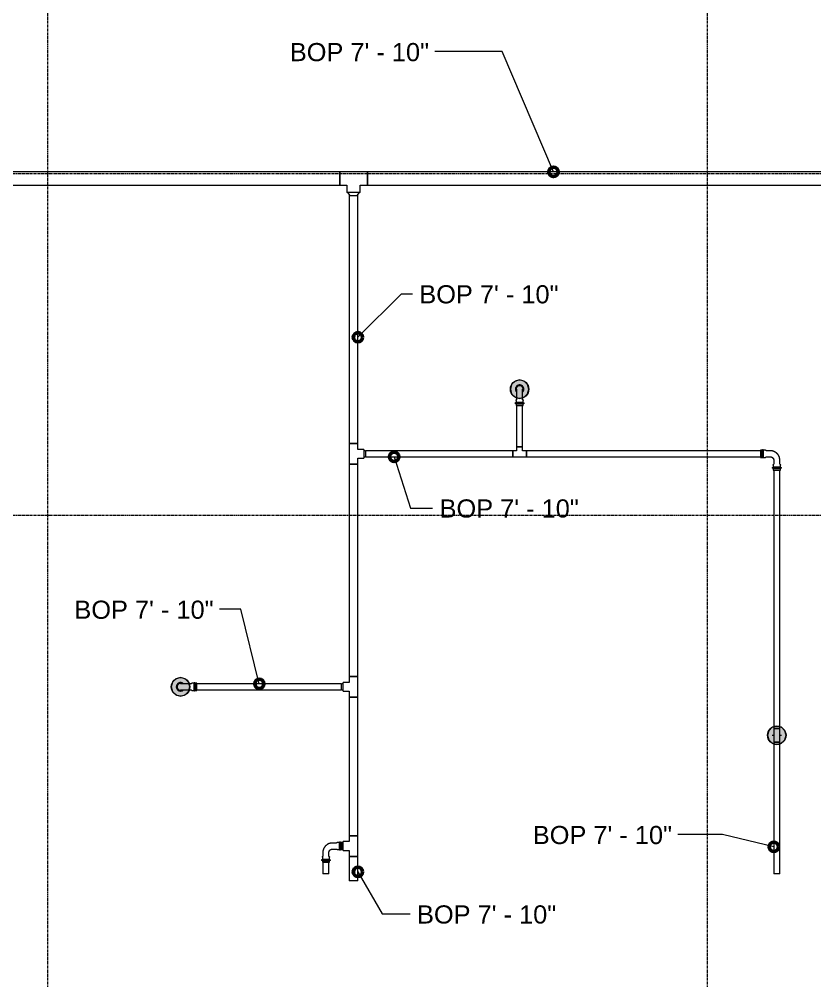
# Model space of a CAD drawing. Header units: inches. Extents: x -3679 to 241, y -496 to 1784.
# Drawn here: x -2362.1 to -2189.6, y 98.2 to 306.5 of the extents above; entities that cross this region are included whole.
import ezdxf

# ---------------------------------------------------------------- set-up
doc = ezdxf.new("R2010")
doc.units = ezdxf.units.IN
doc.header["$MEASUREMENT"] = 0
doc.linetypes.add('Grid Line', pattern=[0.875, 0.5, -0.125, 0.125, -0.125])
for name, color, linetype, lineweight in [('A-ANNO-NOTE', 250, 'Continuous', 9), ('G-ANNO-DIMS', 251, 'Continuous', 9), ('P-PIPE', 1, 'Continuous', 9), ('P-PIPE-CNTR', 1, 'Continuous', 9), ('S-GRID', 8, 'Continuous', 9)]:
    doc.layers.add(name, color=color, linetype=linetype, lineweight=lineweight)
doc.styles.add('Arial', font='arial.ttf', dxfattribs={"height": 3.934132})

# ---------------------------------------------------------------- blocks, each defined once
blk = doc.blocks.new('Victaulic-VicPress316-Elbow 90-45deg Style P568_P571 - Standard-V1-SECOND LEVEL')
at = {"layer": 'P-PIPE'}
for p, q in [((-0.77, 3.52), (-0.77, 3.18)), ((0.77, 3.52), (-0.77, 3.52)), ((-0.77, 3.18), (0.77, 3.18)), ((-0.77, 2.89), (-0.77, 2.44)), ((-0.77, 2.89), (0.77, 2.89)), ((-0.66, 2.28), (-0.66, 1.39)), ((0.66, 1.39), (0.66, 2.28)), ((0.77, 3.18), (0.77, 3.52)), ((0.77, 2.44), (0.77, 2.89)), ((-3.18, 0.77), (-3.52, 0.77)), ((-3.52, 0.77), (-3.52, -0.77)), ((-3.18, -0.77), (-3.18, 0.77)), ((-2.44, 0.77), (-2.89, 0.77)), ((-2.89, -0.77), (-2.89, 0.77)), ((-1.39, 0.66), (-2.28, 0.66)), ((-3.52, -0.77), (-3.18, -0.77)), ((-2.89, -0.77), (-2.44, -0.77)), ((-2.28, -0.66), (-1.39, -0.66))]:
    blk.add_line(p, q, dxfattribs=at)
at = {"layer": 'P-PIPE', "flags": 128}
for points in [[(-0.77, 2.89), (-0.77, 2.89), (-0.78, 2.89), (-0.78, 2.89), (-0.79, 2.89), (-0.8, 2.89), (-0.8, 2.89), (-0.81, 2.9), (-0.81, 2.9), (-0.82, 2.9), (-0.82, 2.9), (-0.83, 2.9), (-0.83, 2.91), (-0.84, 2.91), (-0.84, 2.91), (-0.85, 2.92), (-0.85, 2.92), (-0.86, 2.92), (-0.86, 2.93), (-0.87, 2.93), (-0.87, 2.93), (-0.87, 2.94), (-0.88, 2.94), (-0.88, 2.95), (-0.89, 2.95), (-0.89, 2.96), (-0.89, 2.96), (-0.89, 2.97), (-0.9, 2.97), (-0.9, 2.98), (-0.9, 2.98), (-0.9, 2.99), (-0.91, 2.99), (-0.91, 3), (-0.91, 3.01), (-0.91, 3.01), (-0.91, 3.02), (-0.91, 3.02), (-0.91, 3.03), (-0.91, 3.03), (-0.91, 3.04), (-0.91, 3.05), (-0.91, 3.05), (-0.91, 3.06), (-0.91, 3.06), (-0.91, 3.07), (-0.91, 3.07), (-0.91, 3.08), (-0.9, 3.09), (-0.9, 3.09), (-0.9, 3.1), (-0.9, 3.1), (-0.89, 3.11), (-0.89, 3.11), (-0.89, 3.12), (-0.88, 3.12), (-0.88, 3.13), (-0.88, 3.13), (-0.87, 3.14), (-0.87, 3.14), (-0.86, 3.14), (-0.86, 3.15), (-0.86, 3.15), (-0.85, 3.15), (-0.85, 3.16), (-0.84, 3.16), (-0.84, 3.16), (-0.83, 3.17), (-0.83, 3.17), (-0.82, 3.17), (-0.82, 3.17), (-0.81, 3.17), (-0.8, 3.18), (-0.8, 3.18), (-0.79, 3.18), (-0.79, 3.18), (-0.78, 3.18), (-0.78, 3.18), (-0.77, 3.18), (-0.77, 3.18)], [(0.77, 3.18), (0.77, 3.18), (0.76, 3.18), (0.76, 3.18), (0.76, 3.18), (0.75, 3.18), (0.74, 3.18), (0.74, 3.18), (0.73, 3.18), (0.72, 3.18), (0.71, 3.18), (0.69, 3.18), (0.68, 3.18), (0.67, 3.18), (0.65, 3.18), (0.63, 3.18), (0.61, 3.18), (0.6, 3.18), (0.58, 3.18), (0.56, 3.18), (0.53, 3.18), (0.51, 3.18), (0.49, 3.18), (0.46, 3.18), (0.44, 3.18), (0.41, 3.18), (0.39, 3.18), (0.36, 3.18), (0.33, 3.18), (0.31, 3.18), (0.28, 3.18), (0.25, 3.18), (0.22, 3.18), (0.19, 3.18), (0.16, 3.18), (0.13, 3.18), (0.1, 3.18), (0.07, 3.18), (0.04, 3.18), (0.01, 3.18), (-0.02, 3.18), (-0.05, 3.18), (-0.08, 3.18), (-0.11, 3.18), (-0.14, 3.18), (-0.17, 3.18), (-0.2, 3.18), (-0.23, 3.18), (-0.26, 3.18), (-0.29, 3.18), (-0.32, 3.18), (-0.35, 3.18), (-0.37, 3.18), (-0.4, 3.18), (-0.43, 3.18), (-0.45, 3.18), (-0.48, 3.18), (-0.5, 3.18), (-0.52, 3.18), (-0.54, 3.18), (-0.57, 3.18), (-0.59, 3.18), (-0.6, 3.18), (-0.62, 3.18), (-0.64, 3.18), (-0.66, 3.18), (-0.67, 3.18), (-0.69, 3.18), (-0.7, 3.18), (-0.71, 3.18), (-0.72, 3.18), (-0.73, 3.18), (-0.74, 3.18), (-0.75, 3.18), (-0.75, 3.18), (-0.76, 3.18), (-0.76, 3.18), (-0.77, 3.18), (-0.77, 3.18), (-0.77, 3.18)], [(-0.77, 3.18), (-0.77, 3.18), (-0.76, 3.18), (-0.76, 3.18), (-0.76, 3.18), (-0.75, 3.18), (-0.74, 3.18), (-0.74, 3.18), (-0.73, 3.18)], [(-0.77, 2.89), (-0.77, 2.89), (-0.76, 2.89), (-0.76, 2.89), (-0.76, 2.89), (-0.75, 2.89), (-0.74, 2.89), (-0.74, 2.89), (-0.73, 2.89), (-0.72, 2.89), (-0.71, 2.89), (-0.69, 2.89), (-0.68, 2.89), (-0.67, 2.89), (-0.65, 2.89), (-0.63, 2.89), (-0.61, 2.89), (-0.6, 2.89), (-0.58, 2.89), (-0.56, 2.89), (-0.53, 2.89), (-0.51, 2.89), (-0.49, 2.89), (-0.46, 2.89), (-0.44, 2.89), (-0.41, 2.89), (-0.39, 2.89), (-0.36, 2.89), (-0.33, 2.89), (-0.31, 2.89), (-0.28, 2.89), (-0.25, 2.89), (-0.22, 2.89), (-0.19, 2.89), (-0.16, 2.89), (-0.13, 2.89), (-0.1, 2.89), (-0.07, 2.89), (-0.04, 2.89), (-0.01, 2.89), (0.02, 2.89), (0.05, 2.89), (0.08, 2.89), (0.11, 2.89), (0.14, 2.89), (0.17, 2.89), (0.2, 2.89), (0.23, 2.89), (0.26, 2.89), (0.29, 2.89), (0.32, 2.89), (0.35, 2.89), (0.37, 2.89), (0.4, 2.89), (0.43, 2.89), (0.45, 2.89), (0.48, 2.89), (0.5, 2.89), (0.52, 2.89), (0.54, 2.89), (0.57, 2.89), (0.59, 2.89), (0.6, 2.89), (0.62, 2.89), (0.64, 2.89), (0.66, 2.89), (0.67, 2.89), (0.69, 2.89), (0.7, 2.89), (0.71, 2.89), (0.72, 2.89), (0.73, 2.89), (0.74, 2.89), (0.75, 2.89), (0.75, 2.89), (0.76, 2.89), (0.76, 2.89), (0.77, 2.89), (0.77, 2.89), (0.77, 2.89)], [(-0.72, 2.89), (-0.73, 2.89), (-0.74, 2.89), (-0.75, 2.89), (-0.75, 2.89), (-0.76, 2.89), (-0.76, 2.89), (-0.77, 2.89), (-0.77, 2.89), (-0.77, 2.89)], [(-0.66, 2.22), (-0.67, 2.23), (-0.67, 2.23), (-0.68, 2.24), (-0.69, 2.25), (-0.7, 2.26), (-0.7, 2.27), (-0.71, 2.27), (-0.72, 2.28), (-0.72, 2.29), (-0.73, 2.3), (-0.73, 2.31), (-0.74, 2.32), (-0.74, 2.33), (-0.75, 2.34), (-0.75, 2.35), (-0.76, 2.36), (-0.76, 2.37), (-0.76, 2.38), (-0.76, 2.39), (-0.76, 2.4), (-0.77, 2.42), (-0.77, 2.43), (-0.77, 2.44), (-0.77, 2.44)], [(0.77, 2.44), (0.77, 2.43), (0.77, 2.42), (0.76, 2.41), (0.76, 2.4), (0.76, 2.38), (0.76, 2.37), (0.76, 2.36), (0.75, 2.35), (0.75, 2.34), (0.74, 2.33), (0.74, 2.32), (0.74, 2.31), (0.73, 2.3), (0.72, 2.29), (0.72, 2.29), (0.71, 2.28), (0.71, 2.27), (0.7, 2.26), (0.69, 2.25), (0.68, 2.24), (0.68, 2.24), (0.67, 2.23), (0.66, 2.22), (0.66, 2.22)], [(0.72, 3.18), (0.73, 3.18), (0.74, 3.18), (0.75, 3.18), (0.75, 3.18), (0.76, 3.18), (0.76, 3.18), (0.77, 3.18), (0.77, 3.18), (0.77, 3.18)], [(0.77, 2.89), (0.77, 2.89), (0.76, 2.89), (0.76, 2.89), (0.76, 2.89), (0.75, 2.89), (0.74, 2.89), (0.74, 2.89), (0.73, 2.89)], [(0.77, 3.18), (0.77, 3.18), (0.78, 3.18), (0.78, 3.18), (0.79, 3.18), (0.8, 3.18), (0.8, 3.18), (0.81, 3.18), (0.81, 3.17), (0.82, 3.17), (0.82, 3.17), (0.83, 3.17), (0.83, 3.17), (0.84, 3.16), (0.84, 3.16), (0.85, 3.16), (0.85, 3.15), (0.86, 3.15), (0.86, 3.15), (0.87, 3.14), (0.87, 3.14), (0.87, 3.13), (0.88, 3.13), (0.88, 3.12), (0.89, 3.12), (0.89, 3.11), (0.89, 3.11), (0.89, 3.1), (0.9, 3.1), (0.9, 3.09), (0.9, 3.09), (0.9, 3.08), (0.91, 3.08), (0.91, 3.07), (0.91, 3.07), (0.91, 3.06), (0.91, 3.05), (0.91, 3.05), (0.91, 3.04), (0.91, 3.04), (0.91, 3.03), (0.91, 3.03), (0.91, 3.02), (0.91, 3.01), (0.91, 3.01), (0.91, 3), (0.91, 3), (0.91, 2.99), (0.9, 2.99), (0.9, 2.98), (0.9, 2.98), (0.9, 2.97), (0.89, 2.97), (0.89, 2.96), (0.89, 2.96), (0.88, 2.95), (0.88, 2.95), (0.88, 2.94), (0.87, 2.94), (0.87, 2.93), (0.86, 2.93), (0.86, 2.92), (0.86, 2.92), (0.85, 2.92), (0.85, 2.91), (0.84, 2.91), (0.84, 2.91), (0.83, 2.91), (0.83, 2.9), (0.82, 2.9), (0.82, 2.9), (0.81, 2.9), (0.8, 2.9), (0.8, 2.89), (0.79, 2.89), (0.79, 2.89), (0.78, 2.89), (0.78, 2.89), (0.77, 2.89), (0.77, 2.89)], [(-3.18, 0.77), (-3.18, 0.77), (-3.18, 0.78), (-3.18, 0.78), (-3.18, 0.79), (-3.18, 0.8), (-3.18, 0.8), (-3.18, 0.81), (-3.17, 0.81), (-3.17, 0.82), (-3.17, 0.82), (-3.17, 0.83), (-3.17, 0.83), (-3.16, 0.84), (-3.16, 0.84), (-3.16, 0.85), (-3.15, 0.85), (-3.15, 0.86), (-3.15, 0.86), (-3.14, 0.87), (-3.14, 0.87), (-3.13, 0.87), (-3.13, 0.88), (-3.12, 0.88), (-3.12, 0.89), (-3.11, 0.89), (-3.11, 0.89), (-3.1, 0.89), (-3.1, 0.9), (-3.09, 0.9), (-3.09, 0.9), (-3.08, 0.9), (-3.08, 0.91), (-3.07, 0.91), (-3.07, 0.91), (-3.06, 0.91), (-3.05, 0.91), (-3.05, 0.91), (-3.04, 0.91), (-3.04, 0.91), (-3.03, 0.91), (-3.03, 0.91), (-3.02, 0.91), (-3.01, 0.91), (-3.01, 0.91), (-3, 0.91), (-3, 0.91), (-2.99, 0.91), (-2.99, 0.9), (-2.98, 0.9), (-2.98, 0.9), (-2.97, 0.9), (-2.97, 0.89), (-2.96, 0.89), (-2.96, 0.89), (-2.95, 0.88), (-2.95, 0.88), (-2.94, 0.88), (-2.94, 0.87), (-2.93, 0.87), (-2.93, 0.86), (-2.92, 0.86), (-2.92, 0.86), (-2.92, 0.85), (-2.91, 0.85), (-2.91, 0.84), (-2.91, 0.84), (-2.91, 0.83), (-2.9, 0.83), (-2.9, 0.82), (-2.9, 0.82), (-2.9, 0.81), (-2.9, 0.8), (-2.89, 0.8), (-2.89, 0.79), (-2.89, 0.79), (-2.89, 0.78), (-2.89, 0.78), (-2.89, 0.77), (-2.89, 0.77)], [(-3.18, 0.77), (-3.18, 0.77), (-3.18, 0.76), (-3.18, 0.76), (-3.18, 0.76), (-3.18, 0.75), (-3.18, 0.74), (-3.18, 0.74), (-3.18, 0.73), (-3.18, 0.72), (-3.18, 0.71), (-3.18, 0.69), (-3.18, 0.68), (-3.18, 0.67), (-3.18, 0.65), (-3.18, 0.63), (-3.18, 0.61), (-3.18, 0.6), (-3.18, 0.58), (-3.18, 0.56), (-3.18, 0.53), (-3.18, 0.51), (-3.18, 0.49), (-3.18, 0.46), (-3.18, 0.44), (-3.18, 0.41), (-3.18, 0.39), (-3.18, 0.36), (-3.18, 0.33), (-3.18, 0.31), (-3.18, 0.28), (-3.18, 0.25), (-3.18, 0.22), (-3.18, 0.19), (-3.18, 0.16), (-3.18, 0.13), (-3.18, 0.1), (-3.18, 0.07), (-3.18, 0.04), (-3.18, 0.01), (-3.18, -0.02), (-3.18, -0.05), (-3.18, -0.08), (-3.18, -0.11), (-3.18, -0.14), (-3.18, -0.17), (-3.18, -0.2), (-3.18, -0.23), (-3.18, -0.26), (-3.18, -0.29), (-3.18, -0.32), (-3.18, -0.35), (-3.18, -0.37), (-3.18, -0.4), (-3.18, -0.43), (-3.18, -0.45), (-3.18, -0.48), (-3.18, -0.5), (-3.18, -0.52), (-3.18, -0.54), (-3.18, -0.57), (-3.18, -0.59), (-3.18, -0.6), (-3.18, -0.62), (-3.18, -0.64), (-3.18, -0.66), (-3.18, -0.67), (-3.18, -0.69), (-3.18, -0.7), (-3.18, -0.71), (-3.18, -0.72), (-3.18, -0.73), (-3.18, -0.74), (-3.18, -0.75), (-3.18, -0.75), (-3.18, -0.76), (-3.18, -0.76), (-3.18, -0.77), (-3.18, -0.77), (-3.18, -0.77)], [(-3.18, 0.72), (-3.18, 0.73), (-3.18, 0.74), (-3.18, 0.75), (-3.18, 0.75), (-3.18, 0.76), (-3.18, 0.76), (-3.18, 0.77), (-3.18, 0.77), (-3.18, 0.77)], [(-2.89, -0.77), (-2.89, -0.77), (-2.89, -0.76), (-2.89, -0.76), (-2.89, -0.76), (-2.89, -0.75), (-2.89, -0.74), (-2.89, -0.74), (-2.89, -0.73), (-2.89, -0.72), (-2.89, -0.71), (-2.89, -0.69), (-2.89, -0.68), (-2.89, -0.67), (-2.89, -0.65), (-2.89, -0.63), (-2.89, -0.61), (-2.89, -0.6), (-2.89, -0.58), (-2.89, -0.56), (-2.89, -0.53), (-2.89, -0.51), (-2.89, -0.49), (-2.89, -0.46), (-2.89, -0.44), (-2.89, -0.41), (-2.89, -0.39), (-2.89, -0.36), (-2.89, -0.33), (-2.89, -0.31), (-2.89, -0.28), (-2.89, -0.25), (-2.89, -0.22), (-2.89, -0.19), (-2.89, -0.16), (-2.89, -0.13), (-2.89, -0.1), (-2.89, -0.07), (-2.89, -0.04), (-2.89, -0.01), (-2.89, 0.02), (-2.89, 0.05), (-2.89, 0.08), (-2.89, 0.11), (-2.89, 0.14), (-2.89, 0.17), (-2.89, 0.2), (-2.89, 0.23), (-2.89, 0.26), (-2.89, 0.29), (-2.89, 0.32), (-2.89, 0.35), (-2.89, 0.37), (-2.89, 0.4), (-2.89, 0.43), (-2.89, 0.45), (-2.89, 0.48), (-2.89, 0.5), (-2.89, 0.52), (-2.89, 0.54), (-2.89, 0.57), (-2.89, 0.59), (-2.89, 0.6), (-2.89, 0.62), (-2.89, 0.64), (-2.89, 0.66), (-2.89, 0.67), (-2.89, 0.69), (-2.89, 0.7), (-2.89, 0.71), (-2.89, 0.72), (-2.89, 0.73), (-2.89, 0.74), (-2.89, 0.75), (-2.89, 0.75), (-2.89, 0.76), (-2.89, 0.76), (-2.89, 0.77), (-2.89, 0.77), (-2.89, 0.77)], [(-2.89, 0.77), (-2.89, 0.77), (-2.89, 0.76), (-2.89, 0.76), (-2.89, 0.76), (-2.89, 0.75), (-2.89, 0.74), (-2.89, 0.74), (-2.89, 0.73)], [(-2.44, 0.77), (-2.43, 0.77), (-2.42, 0.77), (-2.41, 0.76), (-2.4, 0.76), (-2.38, 0.76), (-2.37, 0.76), (-2.36, 0.76), (-2.35, 0.75), (-2.34, 0.75), (-2.33, 0.74), (-2.32, 0.74), (-2.31, 0.74), (-2.3, 0.73), (-2.29, 0.72), (-2.29, 0.72), (-2.28, 0.71), (-2.27, 0.71), (-2.26, 0.7), (-2.25, 0.69), (-2.24, 0.68), (-2.24, 0.68), (-2.23, 0.67), (-2.22, 0.66), (-2.22, 0.66)], [(-0.66, 1.39), (-0.66, 1.36), (-0.66, 1.33), (-0.66, 1.3), (-0.67, 1.28), (-0.67, 1.25), (-0.68, 1.22), (-0.69, 1.19), (-0.69, 1.16), (-0.7, 1.13), (-0.72, 1.11), (-0.73, 1.08), (-0.74, 1.05), (-0.75, 1.03), (-0.77, 1), (-0.79, 0.98), (-0.8, 0.95), (-0.82, 0.93), (-0.84, 0.91), (-0.86, 0.89), (-0.88, 0.87), (-0.9, 0.85), (-0.92, 0.83), (-0.95, 0.81), (-0.97, 0.79), (-1, 0.77), (-1.02, 0.76), (-1.05, 0.74), (-1.07, 0.73), (-1.1, 0.72), (-1.13, 0.71), (-1.15, 0.7), (-1.18, 0.69), (-1.21, 0.68), (-1.24, 0.67), (-1.27, 0.67), (-1.3, 0.66), (-1.33, 0.66), (-1.36, 0.66), (-1.39, 0.66), (-1.39, 0.66)], [(-1.39, -0.66), (-1.31, -0.66), (-1.23, -0.65), (-1.15, -0.64), (-1.07, -0.63), (-0.99, -0.62), (-0.91, -0.6), (-0.83, -0.58), (-0.75, -0.55), (-0.67, -0.53), (-0.59, -0.5), (-0.52, -0.46), (-0.45, -0.43), (-0.37, -0.39), (-0.3, -0.34), (-0.24, -0.3), (-0.17, -0.25), (-0.1, -0.2), (-0.04, -0.15), (0.02, -0.09), (0.08, -0.04), (0.13, 0.02), (0.19, 0.09), (0.24, 0.15), (0.29, 0.22), (0.33, 0.29), (0.38, 0.35), (0.42, 0.43), (0.45, 0.5), (0.49, 0.57), (0.52, 0.65), (0.55, 0.73), (0.57, 0.81), (0.59, 0.88), (0.61, 0.96), (0.63, 1.04), (0.64, 1.13), (0.65, 1.21), (0.65, 1.29), (0.66, 1.37), (0.66, 1.39)], [(-3.18, -0.77), (-3.18, -0.77), (-3.18, -0.76), (-3.18, -0.76), (-3.18, -0.76), (-3.18, -0.75), (-3.18, -0.74), (-3.18, -0.74), (-3.18, -0.73)], [(-2.89, -0.77), (-2.89, -0.77), (-2.89, -0.78), (-2.89, -0.78), (-2.89, -0.79), (-2.89, -0.8), (-2.89, -0.8), (-2.9, -0.81), (-2.9, -0.81), (-2.9, -0.82), (-2.9, -0.82), (-2.9, -0.83), (-2.91, -0.83), (-2.91, -0.84), (-2.91, -0.84), (-2.92, -0.85), (-2.92, -0.85), (-2.92, -0.86), (-2.93, -0.86), (-2.93, -0.87), (-2.93, -0.87), (-2.94, -0.87), (-2.94, -0.88), (-2.95, -0.88), (-2.95, -0.89), (-2.96, -0.89), (-2.96, -0.89), (-2.97, -0.89), (-2.97, -0.9), (-2.98, -0.9), (-2.98, -0.9), (-2.99, -0.9), (-2.99, -0.91), (-3, -0.91), (-3.01, -0.91), (-3.01, -0.91), (-3.02, -0.91), (-3.02, -0.91), (-3.03, -0.91), (-3.03, -0.91), (-3.04, -0.91), (-3.05, -0.91), (-3.05, -0.91), (-3.06, -0.91), (-3.06, -0.91), (-3.07, -0.91), (-3.07, -0.91), (-3.08, -0.91), (-3.09, -0.9), (-3.09, -0.9), (-3.1, -0.9), (-3.1, -0.9), (-3.11, -0.89), (-3.11, -0.89), (-3.12, -0.89), (-3.12, -0.88), (-3.13, -0.88), (-3.13, -0.88), (-3.14, -0.87), (-3.14, -0.87), (-3.14, -0.86), (-3.15, -0.86), (-3.15, -0.86), (-3.15, -0.85), (-3.16, -0.85), (-3.16, -0.84), (-3.16, -0.84), (-3.17, -0.83), (-3.17, -0.83), (-3.17, -0.82), (-3.17, -0.82), (-3.17, -0.81), (-3.18, -0.8), (-3.18, -0.8), (-3.18, -0.79), (-3.18, -0.79), (-3.18, -0.78), (-3.18, -0.78), (-3.18, -0.77), (-3.18, -0.77)], [(-2.89, -0.72), (-2.89, -0.73), (-2.89, -0.74), (-2.89, -0.75), (-2.89, -0.75), (-2.89, -0.76), (-2.89, -0.76), (-2.89, -0.77), (-2.89, -0.77), (-2.89, -0.77)], [(-2.22, -0.66), (-2.23, -0.67), (-2.23, -0.67), (-2.24, -0.68), (-2.25, -0.69), (-2.26, -0.7), (-2.27, -0.7), (-2.27, -0.71), (-2.28, -0.72), (-2.29, -0.72), (-2.3, -0.73), (-2.31, -0.73), (-2.32, -0.74), (-2.33, -0.74), (-2.34, -0.75), (-2.35, -0.75), (-2.36, -0.76), (-2.37, -0.76), (-2.38, -0.76), (-2.39, -0.76), (-2.4, -0.76), (-2.42, -0.77), (-2.43, -0.77), (-2.44, -0.77), (-2.44, -0.77)]]:
    blk.add_lwpolyline(points, dxfattribs=at)
blk = doc.blocks.new('Victaulic-VicPress316-Elbow 90-45deg Style P568_P571 - Standard-V2-SECOND LEVEL')
at = {"layer": 'P-PIPE'}
for p, q in [((-3203.81, 730.05), (-3203.81, 729.6)), ((-3203.05, 729.6), (-3203.81, 729.6)), ((-3203.81, 729.31), (-3203.81, 728.97)), ((-3203.05, 729.31), (-3203.81, 729.31)), ((-3203.7, 731.1), (-3203.7, 730.2)), ((-3202.28, 729.6), (-3203.05, 729.6)), ((-3202.28, 729.31), (-3203.05, 729.31)), ((-3202.39, 730.21), (-3202.39, 731.1)), ((-3202.28, 729.6), (-3202.28, 730.05)), ((-3202.28, 728.97), (-3202.28, 729.31)), ((-3203.81, 728.97), (-3203.05, 728.97)), ((-3203.05, 728.97), (-3202.28, 728.97))]:
    blk.add_line(p, q, dxfattribs=at)
at = {"layer": 'P-PIPE', "flags": 128}
for points in [[(-3203.05, 733.4), (-3203.08, 733.4), (-3203.12, 733.4), (-3203.16, 733.4), (-3203.19, 733.39), (-3203.23, 733.38), (-3203.26, 733.38), (-3203.3, 733.37), (-3203.33, 733.36), (-3203.37, 733.34), (-3203.4, 733.33), (-3203.43, 733.32), (-3203.47, 733.3), (-3203.5, 733.28), (-3203.53, 733.26), (-3203.56, 733.24), (-3203.59, 733.22), (-3203.62, 733.2), (-3203.65, 733.18), (-3203.67, 733.15), (-3203.7, 733.13), (-3203.73, 733.1), (-3203.75, 733.07), (-3203.77, 733.04), (-3203.79, 733.01), (-3203.81, 732.98), (-3203.83, 732.95), (-3203.85, 732.92), (-3203.87, 732.89), (-3203.88, 732.85), (-3203.9, 732.82), (-3203.91, 732.79), (-3203.92, 732.75), (-3203.93, 732.72), (-3203.94, 732.68), (-3203.94, 732.65), (-3203.95, 732.61), (-3203.95, 732.57), (-3203.96, 732.54), (-3203.96, 732.5), (-3203.96, 732.46), (-3203.96, 732.43), (-3203.95, 732.39), (-3203.95, 732.35), (-3203.94, 732.32), (-3203.93, 732.28), (-3203.93, 732.25), (-3203.91, 732.21), (-3203.9, 732.18), (-3203.89, 732.14), (-3203.88, 732.11), (-3203.86, 732.08), (-3203.84, 732.05), (-3203.82, 732.01), (-3203.8, 731.98), (-3203.78, 731.95), (-3203.76, 731.92), (-3203.74, 731.9), (-3203.71, 731.87)], [(-3203.05, 733.26), (-3203.08, 733.26), (-3203.11, 733.25), (-3203.14, 733.25), (-3203.17, 733.25), (-3203.2, 733.24), (-3203.23, 733.23), (-3203.26, 733.23), (-3203.29, 733.22), (-3203.32, 733.21), (-3203.34, 733.2), (-3203.37, 733.18), (-3203.4, 733.17), (-3203.43, 733.16), (-3203.45, 733.14), (-3203.48, 733.12), (-3203.5, 733.1), (-3203.53, 733.09), (-3203.55, 733.07), (-3203.57, 733.05), (-3203.6, 733.02), (-3203.62, 733), (-3203.64, 732.98), (-3203.66, 732.95), (-3203.67, 732.93), (-3203.69, 732.9), (-3203.71, 732.88), (-3203.72, 732.85), (-3203.74, 732.82), (-3203.75, 732.8), (-3203.76, 732.77), (-3203.77, 732.74), (-3203.78, 732.71), (-3203.79, 732.68), (-3203.8, 732.65), (-3203.8, 732.62), (-3203.81, 732.59), (-3203.81, 732.56), (-3203.81, 732.53), (-3203.81, 732.5), (-3203.81, 732.47), (-3203.81, 732.44), (-3203.81, 732.41), (-3203.8, 732.38), (-3203.8, 732.35), (-3203.79, 732.32), (-3203.78, 732.29), (-3203.78, 732.26), (-3203.77, 732.23), (-3203.76, 732.2), (-3203.74, 732.17), (-3203.73, 732.14), (-3203.72, 732.12), (-3203.7, 732.1)], [(-3203.7, 732.49), (-3203.7, 732.49), (-3203.7, 732.49), (-3203.7, 732.48), (-3203.7, 732.47), (-3203.7, 732.46), (-3203.7, 732.45), (-3203.7, 732.44), (-3203.7, 732.42), (-3203.7, 732.4), (-3203.7, 732.38), (-3203.7, 732.36), (-3203.7, 732.33), (-3203.7, 732.31), (-3203.7, 732.28), (-3203.7, 732.25), (-3203.7, 732.21), (-3203.7, 732.18), (-3203.7, 732.14), (-3203.7, 732.11), (-3203.7, 732.07), (-3203.7, 732.03), (-3203.7, 731.98), (-3203.7, 731.94), (-3203.7, 731.9), (-3203.7, 731.85), (-3203.7, 731.8), (-3203.7, 731.75), (-3203.7, 731.7), (-3203.7, 731.65), (-3203.7, 731.6), (-3203.7, 731.55), (-3203.7, 731.5), (-3203.7, 731.44), (-3203.7, 731.39), (-3203.7, 731.33), (-3203.7, 731.28), (-3203.7, 731.22), (-3203.7, 731.17), (-3203.7, 731.11), (-3203.7, 731.1)], [(-3202.39, 731.86), (-3202.37, 731.88), (-3202.34, 731.91), (-3202.32, 731.94), (-3202.3, 731.97), (-3202.28, 732), (-3202.26, 732.03), (-3202.24, 732.06), (-3202.23, 732.09), (-3202.21, 732.13), (-3202.2, 732.16), (-3202.18, 732.19), (-3202.17, 732.23), (-3202.16, 732.26), (-3202.15, 732.3), (-3202.15, 732.33), (-3202.14, 732.37), (-3202.14, 732.41), (-3202.14, 732.44), (-3202.13, 732.48), (-3202.13, 732.52), (-3202.14, 732.55), (-3202.14, 732.59), (-3202.14, 732.63), (-3202.15, 732.66), (-3202.16, 732.7), (-3202.17, 732.73), (-3202.18, 732.77), (-3202.19, 732.8), (-3202.2, 732.84), (-3202.22, 732.87), (-3202.23, 732.9), (-3202.25, 732.93), (-3202.27, 732.97), (-3202.29, 733), (-3202.31, 733.03), (-3202.33, 733.06), (-3202.35, 733.08), (-3202.38, 733.11), (-3202.4, 733.14), (-3202.43, 733.16), (-3202.46, 733.19), (-3202.49, 733.21), (-3202.51, 733.23), (-3202.55, 733.25), (-3202.58, 733.27), (-3202.61, 733.29), (-3202.64, 733.31), (-3202.67, 733.32), (-3202.71, 733.34), (-3202.74, 733.35), (-3202.78, 733.36), (-3202.81, 733.37), (-3202.85, 733.38), (-3202.88, 733.39), (-3202.92, 733.39), (-3202.95, 733.4), (-3202.99, 733.4), (-3203.03, 733.4), (-3203.05, 733.4)], [(-3202.39, 732.1), (-3202.37, 732.13), (-3202.36, 732.16), (-3202.34, 732.18), (-3202.33, 732.21), (-3202.32, 732.24), (-3202.31, 732.27), (-3202.3, 732.3), (-3202.3, 732.33), (-3202.29, 732.36), (-3202.29, 732.39), (-3202.28, 732.42), (-3202.28, 732.45), (-3202.28, 732.48), (-3202.28, 732.51), (-3202.28, 732.54), (-3202.28, 732.57), (-3202.29, 732.6), (-3202.29, 732.63), (-3202.3, 732.66), (-3202.31, 732.69), (-3202.32, 732.72), (-3202.33, 732.75), (-3202.34, 732.78), (-3202.35, 732.81), (-3202.36, 732.84), (-3202.38, 732.86), (-3202.39, 732.89), (-3202.41, 732.92), (-3202.43, 732.94), (-3202.44, 732.97), (-3202.46, 732.99), (-3202.48, 733.01), (-3202.51, 733.03), (-3202.53, 733.06), (-3202.55, 733.08), (-3202.58, 733.09), (-3202.6, 733.11), (-3202.62, 733.13), (-3202.65, 733.15), (-3202.68, 733.16), (-3202.7, 733.18), (-3202.73, 733.19), (-3202.76, 733.2), (-3202.79, 733.21), (-3202.82, 733.22), (-3202.85, 733.23), (-3202.88, 733.24), (-3202.91, 733.24), (-3202.94, 733.25), (-3202.97, 733.25), (-3203, 733.26), (-3203.03, 733.26), (-3203.05, 733.26)], [(-3202.39, 731.1), (-3202.39, 731.15), (-3202.39, 731.21), (-3202.39, 731.26), (-3202.39, 731.32), (-3202.39, 731.37), (-3202.39, 731.43), (-3202.39, 731.48), (-3202.39, 731.54), (-3202.39, 731.59), (-3202.39, 731.64), (-3202.39, 731.69), (-3202.39, 731.74), (-3202.39, 731.79), (-3202.39, 731.84), (-3202.39, 731.88), (-3202.39, 731.93), (-3202.39, 731.97), (-3202.39, 732.02), (-3202.39, 732.06), (-3202.39, 732.1), (-3202.39, 732.13), (-3202.39, 732.17), (-3202.39, 732.21), (-3202.39, 732.24), (-3202.39, 732.27), (-3202.39, 732.3), (-3202.39, 732.33), (-3202.39, 732.35), (-3202.39, 732.37), (-3202.39, 732.4), (-3202.39, 732.41), (-3202.39, 732.43), (-3202.39, 732.45), (-3202.39, 732.46), (-3202.39, 732.47), (-3202.39, 732.48), (-3202.39, 732.48), (-3202.39, 732.49), (-3202.39, 732.49), (-3202.39, 732.49)], [(-3203.81, 729.31), (-3203.82, 729.31), (-3203.82, 729.31), (-3203.83, 729.31), (-3203.84, 729.31), (-3203.84, 729.31), (-3203.85, 729.31), (-3203.85, 729.31), (-3203.86, 729.32), (-3203.86, 729.32), (-3203.87, 729.32), (-3203.87, 729.32), (-3203.88, 729.32), (-3203.88, 729.33), (-3203.89, 729.33), (-3203.89, 729.33), (-3203.9, 729.34), (-3203.9, 729.34), (-3203.91, 729.34), (-3203.91, 729.35), (-3203.92, 729.35), (-3203.92, 729.36), (-3203.92, 729.36), (-3203.93, 729.37), (-3203.93, 729.37), (-3203.93, 729.38), (-3203.94, 729.38), (-3203.94, 729.39), (-3203.94, 729.39), (-3203.95, 729.4), (-3203.95, 729.4), (-3203.95, 729.41), (-3203.95, 729.41), (-3203.95, 729.42), (-3203.95, 729.42), (-3203.96, 729.43), (-3203.96, 729.44), (-3203.96, 729.44), (-3203.96, 729.45), (-3203.96, 729.45), (-3203.96, 729.46), (-3203.96, 729.46), (-3203.96, 729.47), (-3203.96, 729.48), (-3203.96, 729.48), (-3203.95, 729.49), (-3203.95, 729.49), (-3203.95, 729.5), (-3203.95, 729.5), (-3203.95, 729.51), (-3203.94, 729.51), (-3203.94, 729.52), (-3203.94, 729.52), (-3203.94, 729.53), (-3203.93, 729.53), (-3203.93, 729.54), (-3203.93, 729.54), (-3203.92, 729.55), (-3203.92, 729.55), (-3203.92, 729.56), (-3203.91, 729.56), (-3203.91, 729.57), (-3203.9, 729.57), (-3203.9, 729.57), (-3203.89, 729.58), (-3203.89, 729.58), (-3203.88, 729.58), (-3203.88, 729.58), (-3203.87, 729.59), (-3203.87, 729.59), (-3203.86, 729.59), (-3203.86, 729.59), (-3203.85, 729.59), (-3203.84, 729.6), (-3203.84, 729.6), (-3203.83, 729.6), (-3203.83, 729.6), (-3203.82, 729.6), (-3203.82, 729.6), (-3203.81, 729.6)], [(-3203.81, 730.05), (-3203.81, 730.06), (-3203.81, 730.07), (-3203.81, 730.08), (-3203.81, 730.09), (-3203.81, 730.11), (-3203.8, 730.12), (-3203.8, 730.13), (-3203.8, 730.14), (-3203.8, 730.15), (-3203.79, 730.16), (-3203.79, 730.17), (-3203.78, 730.18), (-3203.78, 730.19), (-3203.77, 730.2), (-3203.76, 730.2), (-3203.76, 730.21), (-3203.75, 730.22), (-3203.74, 730.23), (-3203.74, 730.24), (-3203.73, 730.25), (-3203.72, 730.25), (-3203.71, 730.26), (-3203.71, 730.27), (-3203.7, 730.27)], [(-3203.05, 729.6), (-3203.08, 729.6), (-3203.11, 729.6), (-3203.14, 729.6), (-3203.17, 729.6), (-3203.2, 729.6), (-3203.23, 729.6), (-3203.26, 729.6), (-3203.29, 729.6), (-3203.32, 729.6), (-3203.34, 729.6), (-3203.37, 729.6), (-3203.4, 729.6), (-3203.43, 729.6), (-3203.45, 729.6), (-3203.48, 729.6), (-3203.5, 729.6), (-3203.53, 729.6), (-3203.55, 729.6), (-3203.57, 729.6), (-3203.6, 729.6), (-3203.62, 729.6), (-3203.64, 729.6), (-3203.66, 729.6), (-3203.67, 729.6), (-3203.69, 729.6), (-3203.71, 729.6), (-3203.72, 729.6), (-3203.74, 729.6), (-3203.75, 729.6), (-3203.76, 729.6), (-3203.77, 729.6), (-3203.78, 729.6), (-3203.79, 729.6), (-3203.8, 729.6), (-3203.8, 729.6), (-3203.81, 729.6), (-3203.81, 729.6), (-3203.81, 729.6), (-3203.81, 729.6), (-3203.81, 729.6)], [(-3203.81, 729.6), (-3203.81, 729.6), (-3203.81, 729.6), (-3203.81, 729.6), (-3203.8, 729.6), (-3203.8, 729.6), (-3203.79, 729.6), (-3203.78, 729.6), (-3203.77, 729.6)], [(-3203.77, 729.31), (-3203.78, 729.31), (-3203.79, 729.31), (-3203.8, 729.31), (-3203.8, 729.31), (-3203.81, 729.31), (-3203.81, 729.31), (-3203.81, 729.31), (-3203.81, 729.31), (-3203.81, 729.31)], [(-3203.81, 729.31), (-3203.81, 729.31), (-3203.81, 729.31), (-3203.81, 729.31), (-3203.8, 729.31), (-3203.8, 729.31), (-3203.79, 729.31), (-3203.78, 729.31), (-3203.77, 729.31), (-3203.76, 729.31), (-3203.75, 729.31), (-3203.74, 729.31), (-3203.73, 729.31), (-3203.71, 729.31), (-3203.7, 729.31), (-3203.68, 729.31), (-3203.66, 729.31), (-3203.64, 729.31), (-3203.62, 729.31), (-3203.6, 729.31), (-3203.58, 729.31), (-3203.56, 729.31), (-3203.53, 729.31), (-3203.51, 729.31), (-3203.49, 729.31), (-3203.46, 729.31), (-3203.43, 729.31), (-3203.41, 729.31), (-3203.38, 729.31), (-3203.35, 729.31), (-3203.32, 729.31), (-3203.29, 729.31), (-3203.27, 729.31), (-3203.24, 729.31), (-3203.21, 729.31), (-3203.18, 729.31), (-3203.15, 729.31), (-3203.12, 729.31), (-3203.08, 729.31), (-3203.05, 729.31), (-3203.05, 729.31)], [(-3202.28, 729.6), (-3202.28, 729.6), (-3202.28, 729.6), (-3202.29, 729.6), (-3202.29, 729.6), (-3202.29, 729.6), (-3202.3, 729.6), (-3202.31, 729.6), (-3202.32, 729.6), (-3202.33, 729.6), (-3202.34, 729.6), (-3202.35, 729.6), (-3202.37, 729.6), (-3202.38, 729.6), (-3202.4, 729.6), (-3202.41, 729.6), (-3202.43, 729.6), (-3202.45, 729.6), (-3202.47, 729.6), (-3202.49, 729.6), (-3202.51, 729.6), (-3202.53, 729.6), (-3202.56, 729.6), (-3202.58, 729.6), (-3202.61, 729.6), (-3202.63, 729.6), (-3202.66, 729.6), (-3202.68, 729.6), (-3202.71, 729.6), (-3202.74, 729.6), (-3202.77, 729.6), (-3202.8, 729.6), (-3202.83, 729.6), (-3202.86, 729.6), (-3202.89, 729.6), (-3202.92, 729.6), (-3202.95, 729.6), (-3202.98, 729.6), (-3203.01, 729.6), (-3203.04, 729.6), (-3203.05, 729.6)], [(-3203.05, 729.31), (-3203.02, 729.31), (-3202.98, 729.31), (-3202.95, 729.31), (-3202.92, 729.31), (-3202.89, 729.31), (-3202.86, 729.31), (-3202.83, 729.31), (-3202.8, 729.31), (-3202.78, 729.31), (-3202.75, 729.31), (-3202.72, 729.31), (-3202.69, 729.31), (-3202.67, 729.31), (-3202.64, 729.31), (-3202.61, 729.31), (-3202.59, 729.31), (-3202.56, 729.31), (-3202.54, 729.31), (-3202.52, 729.31), (-3202.5, 729.31), (-3202.48, 729.31), (-3202.46, 729.31), (-3202.44, 729.31), (-3202.42, 729.31), (-3202.4, 729.31), (-3202.39, 729.31), (-3202.37, 729.31), (-3202.36, 729.31), (-3202.34, 729.31), (-3202.33, 729.31), (-3202.32, 729.31), (-3202.31, 729.31), (-3202.3, 729.31), (-3202.3, 729.31), (-3202.29, 729.31), (-3202.29, 729.31), (-3202.28, 729.31), (-3202.28, 729.31), (-3202.28, 729.31), (-3202.28, 729.31)], [(-3202.39, 730.27), (-3202.38, 730.26), (-3202.37, 730.26), (-3202.36, 730.25), (-3202.36, 730.24), (-3202.35, 730.23), (-3202.34, 730.22), (-3202.33, 730.22), (-3202.33, 730.21), (-3202.32, 730.2), (-3202.32, 730.19), (-3202.31, 730.18), (-3202.31, 730.17), (-3202.3, 730.16), (-3202.3, 730.15), (-3202.29, 730.14), (-3202.29, 730.13), (-3202.29, 730.12), (-3202.29, 730.11), (-3202.28, 730.1), (-3202.28, 730.09), (-3202.28, 730.07), (-3202.28, 730.06), (-3202.28, 730.05), (-3202.28, 730.05)], [(-3202.32, 729.6), (-3202.31, 729.6), (-3202.3, 729.6), (-3202.3, 729.6), (-3202.29, 729.6), (-3202.29, 729.6), (-3202.28, 729.6), (-3202.28, 729.6), (-3202.28, 729.6), (-3202.28, 729.6)], [(-3202.28, 729.31), (-3202.28, 729.31), (-3202.28, 729.31), (-3202.29, 729.31), (-3202.29, 729.31), (-3202.29, 729.31), (-3202.3, 729.31), (-3202.31, 729.31), (-3202.32, 729.31)], [(-3202.28, 729.6), (-3202.27, 729.6), (-3202.27, 729.6), (-3202.26, 729.6), (-3202.26, 729.6), (-3202.25, 729.6), (-3202.24, 729.6), (-3202.24, 729.59), (-3202.23, 729.59), (-3202.23, 729.59), (-3202.22, 729.59), (-3202.22, 729.59), (-3202.21, 729.58), (-3202.21, 729.58), (-3202.2, 729.58), (-3202.2, 729.57), (-3202.19, 729.57), (-3202.19, 729.57), (-3202.18, 729.56), (-3202.18, 729.56), (-3202.18, 729.56), (-3202.17, 729.55), (-3202.17, 729.55), (-3202.16, 729.54), (-3202.16, 729.54), (-3202.16, 729.53), (-3202.15, 729.53), (-3202.15, 729.52), (-3202.15, 729.52), (-3202.15, 729.51), (-3202.14, 729.51), (-3202.14, 729.5), (-3202.14, 729.5), (-3202.14, 729.49), (-3202.14, 729.48), (-3202.14, 729.48), (-3202.14, 729.47), (-3202.13, 729.47), (-3202.13, 729.46), (-3202.13, 729.46), (-3202.13, 729.45), (-3202.13, 729.44), (-3202.13, 729.44), (-3202.14, 729.43), (-3202.14, 729.43), (-3202.14, 729.42), (-3202.14, 729.42), (-3202.14, 729.41), (-3202.14, 729.4), (-3202.14, 729.4), (-3202.15, 729.39), (-3202.15, 729.39), (-3202.15, 729.38), (-3202.16, 729.38), (-3202.16, 729.37), (-3202.16, 729.37), (-3202.17, 729.36), (-3202.17, 729.36), (-3202.17, 729.35), (-3202.18, 729.35), (-3202.18, 729.35), (-3202.19, 729.34), (-3202.19, 729.34), (-3202.19, 729.34), (-3202.2, 729.33), (-3202.2, 729.33), (-3202.21, 729.33), (-3202.21, 729.32), (-3202.22, 729.32), (-3202.23, 729.32), (-3202.23, 729.32), (-3202.24, 729.32), (-3202.24, 729.31), (-3202.25, 729.31), (-3202.25, 729.31), (-3202.26, 729.31), (-3202.26, 729.31), (-3202.27, 729.31), (-3202.28, 729.31), (-3202.28, 729.31)]]:
    blk.add_lwpolyline(points, dxfattribs=at)

msp = doc.modelspace()

# ---------------------------------------------------------------- hatches: boundary and pattern name
at = {"layer": 'A-ANNO-NOTE'}
h = msp.add_hatch(color=256, dxfattribs=at)
edge = h.paths.add_edge_path(flags=0)
edge.add_arc((-2253.63, 226.36), 2, 0, 360)
for points in [[(-2253.63, 224.36), (-2252.63, 224.63), (-2251.89, 225.36), (-2251.63, 226.36), (-2251.89, 227.36), (-2252.63, 228.1), (-2253.63, 228.36), (-2254.63, 228.1), (-2255.36, 227.36), (-2255.63, 226.36), (-2255.36, 225.36), (-2254.63, 224.63)], [(-2327.13, 159.86), (-2326.13, 160.13), (-2325.39, 160.86), (-2325.13, 161.86), (-2325.39, 162.86), (-2326.13, 163.6), (-2327.13, 163.86), (-2328.13, 163.6), (-2328.86, 162.86), (-2329.13, 161.86), (-2328.86, 160.86), (-2328.13, 160.13)], [(-2197.88, 149.36), (-2196.88, 149.63), (-2196.14, 150.36), (-2195.88, 151.36), (-2196.14, 152.36), (-2196.88, 153.1), (-2197.88, 153.36), (-2198.88, 153.1), (-2199.61, 152.36), (-2199.88, 151.36), (-2199.61, 150.36), (-2198.88, 149.63)]]:
    msp.add_hatch(color=256, dxfattribs=at).paths.add_polyline_path(points, flags=0)
h = msp.add_hatch(color=256, dxfattribs=at)
edge = h.paths.add_edge_path(flags=0)
edge.add_arc((-2327.13, 161.86), 2, 0, 360)
h = msp.add_hatch(color=256, dxfattribs=at)
edge = h.paths.add_edge_path(flags=0)
edge.add_arc((-2197.88, 151.36), 2, 0, 360)

# ---------------------------------------------------------------- linework, layer by layer
for p, q in [((-2255.36, 227.36), (-2255.63, 226.36)), ((-2254.63, 228.1), (-2255.36, 227.36)), ((-2253.63, 228.36), (-2254.63, 228.1)), ((-2252.63, 228.1), (-2253.63, 228.36)), ((-2251.89, 227.36), (-2252.63, 228.1)), ((-2251.63, 226.36), (-2251.89, 227.36)), ((-2255.63, 226.36), (-2255.36, 225.36)), ((-2255.36, 225.36), (-2254.63, 224.63)), ((-2252.63, 224.63), (-2251.89, 225.36)), ((-2251.89, 225.36), (-2251.63, 226.36)), ((-2254.63, 224.63), (-2253.63, 224.36)), ((-2253.63, 224.36), (-2252.63, 224.63)), ((-2328.86, 162.86), (-2329.13, 161.86)), ((-2328.13, 163.6), (-2328.86, 162.86)), ((-2327.13, 163.86), (-2328.13, 163.6)), ((-2326.13, 163.6), (-2327.13, 163.86)), ((-2325.39, 162.86), (-2326.13, 163.6)), ((-2325.13, 161.86), (-2325.39, 162.86)), ((-2329.13, 161.86), (-2328.86, 160.86)), ((-2328.86, 160.86), (-2328.13, 160.13)), ((-2326.13, 160.13), (-2325.39, 160.86)), ((-2325.39, 160.86), (-2325.13, 161.86)), ((-2328.13, 160.13), (-2327.13, 159.86)), ((-2327.13, 159.86), (-2326.13, 160.13)), ((-2199.61, 152.36), (-2199.88, 151.36)), ((-2198.88, 153.1), (-2199.61, 152.36)), ((-2197.88, 153.36), (-2198.88, 153.1)), ((-2196.88, 153.1), (-2197.88, 153.36)), ((-2196.14, 152.36), (-2196.88, 153.1)), ((-2195.88, 151.36), (-2196.14, 152.36)), ((-2199.88, 151.36), (-2199.61, 150.36)), ((-2199.61, 150.36), (-2198.88, 149.63)), ((-2196.88, 149.63), (-2196.14, 150.36)), ((-2196.14, 150.36), (-2195.88, 151.36)), ((-2198.88, 149.63), (-2197.88, 149.36)), ((-2197.88, 149.36), (-2196.88, 149.63))]:
    msp.add_line(p, q, dxfattribs=at)
for centre in [(-2253.63, 226.36), (-2327.13, 161.86), (-2197.88, 151.36)]:
    msp.add_circle(centre, 2, dxfattribs=at)
at = {"layer": 'G-ANNO-DIMS'}
for p, q in [((-2257.39, 299.5), (-2271.98, 299.5)), ((-2246.29, 273.44), (-2257.39, 299.5)), ((-2288.68, 237.61), (-2279.26, 247.02)), ((-2279.26, 247.02), (-2276.87, 247.02)), ((-2280.82, 211.71), (-2277.31, 200.61)), ((-2277.31, 200.61), (-2272.48, 200.61)), ((-2314.03, 178.67), (-2318.68, 178.67)), ((-2310.05, 162.52), (-2314.03, 178.67)), ((-2209.66, 129.86), (-2219.31, 129.86)), ((-2198.53, 127.2), (-2209.66, 129.86)), ((-2288.68, 121.76), (-2283.41, 112.64)), ((-2283.41, 112.64), (-2277.37, 112.64))]:
    msp.add_line(p, q, dxfattribs=at)
at = {"layer": 'G-ANNO-DIMS', "lineweight": 50}
for centre in [(-2246.29, 273.44), (-2288.68, 237.61), (-2280.82, 211.71), (-2310.05, 162.52), (-2198.53, 127.2), (-2288.68, 121.76)]:
    msp.add_circle(centre, 1, dxfattribs=at)
at = {"layer": 'P-PIPE'}
for p, q in [((-2292.62, 273.44), (-2418.52, 273.44)), ((-2286.63, 273.44), (-2292.62, 273.44)), ((-2292.62, 273.44), (-2292.62, 271.28)), ((-2292.62, 273.25), (-2292.62, 273.39)), ((-2292.62, 273.02), (-2292.62, 273.24)), ((-2292.62, 272.72), (-2292.62, 273.02)), ((-1971.62, 273.44), (-2286.63, 273.44)), ((-2286.63, 271.28), (-2286.63, 273.44)), ((-2286.63, 273.39), (-2286.63, 273.25)), ((-2286.63, 273.24), (-2286.63, 273.02)), ((-2286.63, 273.02), (-2286.63, 272.72)), ((-2292.62, 272.37), (-2292.62, 272.72)), ((-2292.62, 271.63), (-2292.62, 272.37)), ((-2292.62, 271.28), (-2292.62, 271.63)), ((-2292.62, 270.98), (-2292.62, 271.28)), ((-2292.62, 271.28), (-2292.62, 270.56)), ((-2292.62, 270.76), (-2292.62, 270.98)), ((-2286.63, 272.72), (-2286.63, 272.37)), ((-2286.63, 272.37), (-2286.63, 271.63)), ((-2286.63, 271.63), (-2286.63, 271.28)), ((-2286.63, 271.28), (-2286.63, 270.98)), ((-2286.63, 270.56), (-2286.63, 271.28)), ((-2286.63, 270.98), (-2286.63, 270.76)), ((-2418.52, 270.56), (-2292.62, 270.56)), ((-2292.62, 270.61), (-2292.62, 270.75)), ((-2292.62, 270.56), (-2291.06, 270.56)), ((-2291.06, 270.56), (-2291.06, 269.01)), ((-2288.19, 269.01), (-2291.06, 269.01)), ((-2290.94, 269.01), (-2290.44, 268.35)), ((-2288.81, 268.35), (-2288.31, 269.01)), ((-2288.19, 270.56), (-2286.63, 270.56)), ((-2288.19, 269.01), (-2288.19, 270.56)), ((-2286.63, 270.75), (-2286.63, 270.61)), ((-2286.63, 270.56), (-1971.62, 270.56)), ((-2290.58, 268.35), (-2290.58, 214.61)), ((-2290.58, 268.35), (-2288.68, 268.35)), ((-2288.68, 214.61), (-2288.68, 268.35)), ((-2254.28, 222.84), (-2254.28, 213.86)), ((-2252.97, 213.86), (-2252.97, 222.84)), ((-2290.58, 214.61), (-2290.58, 210.12)), ((-2290.58, 214.61), (-2288.67, 214.61)), ((-2290.3, 214.61), (-2290.45, 214.61)), ((-2290.1, 214.61), (-2290.3, 214.61)), ((-2289.87, 214.61), (-2290.1, 214.61)), ((-2289.38, 214.61), (-2289.87, 214.61)), ((-2289.15, 214.61), (-2289.38, 214.61)), ((-2288.95, 214.61), (-2289.15, 214.61)), ((-2288.8, 214.61), (-2288.95, 214.61)), ((-2288.67, 213.32), (-2288.67, 214.61)), ((-2287.38, 213.32), (-2288.67, 213.32)), ((-2287.38, 213.32), (-2287.38, 211.41)), ((-2286.97, 212.93), (-2287.38, 213.18)), ((-2255.12, 213.02), (-2286.97, 213.02)), ((-2286.97, 211.71), (-2286.97, 213.02)), ((-2255.12, 213.02), (-2255.12, 211.71)), ((-2254.28, 213.02), (-2255.12, 213.02)), ((-2255.12, 213), (-2255.12, 213.02)), ((-2255.12, 212.93), (-2255.12, 213)), ((-2255.12, 212.83), (-2255.12, 212.93)), ((-2255.12, 212.69), (-2255.12, 212.83)), ((-2255.12, 212.54), (-2255.12, 212.69)), ((-2255.12, 212.19), (-2255.12, 212.54)), ((-2252.97, 213.86), (-2254.28, 213.86)), ((-2254.28, 213.86), (-2254.28, 213.02)), ((-2254.28, 213.86), (-2254.26, 213.86)), ((-2254.26, 213.86), (-2254.19, 213.86)), ((-2254.19, 213.86), (-2254.09, 213.86)), ((-2254.09, 213.86), (-2253.95, 213.86)), ((-2253.95, 213.86), (-2253.8, 213.86)), ((-2253.8, 213.86), (-2253.45, 213.86)), ((-2253.45, 213.86), (-2253.3, 213.86)), ((-2253.3, 213.86), (-2253.16, 213.86)), ((-2253.16, 213.86), (-2253.06, 213.86)), ((-2253.06, 213.86), (-2252.99, 213.86)), ((-2252.99, 213.86), (-2252.97, 213.86)), ((-2252.97, 213.02), (-2252.97, 213.86)), ((-2252.13, 213.02), (-2252.97, 213.02)), ((-2252.13, 213.02), (-2252.13, 213)), ((-2201.4, 213.02), (-2252.13, 213.02)), ((-2252.13, 211.71), (-2252.13, 213.02)), ((-2252.13, 213), (-2252.13, 212.93)), ((-2252.13, 212.93), (-2252.13, 212.83)), ((-2252.13, 212.83), (-2252.13, 212.69)), ((-2252.13, 212.69), (-2252.13, 212.54)), ((-2252.13, 212.54), (-2252.13, 212.19)), ((-2288.67, 210.12), (-2288.67, 211.41)), ((-2288.67, 211.41), (-2287.38, 211.41)), ((-2287.38, 211.55), (-2286.97, 211.8)), ((-2286.97, 211.71), (-2255.12, 211.71)), ((-2255.12, 212.04), (-2255.12, 212.19)), ((-2255.12, 211.9), (-2255.12, 212.04)), ((-2255.12, 211.8), (-2255.12, 211.9)), ((-2255.12, 211.73), (-2255.12, 211.8)), ((-2255.12, 211.71), (-2255.12, 211.73)), ((-2255.12, 211.71), (-2252.13, 211.71)), ((-2252.13, 212.19), (-2252.13, 212.04)), ((-2252.13, 212.04), (-2252.13, 211.9)), ((-2252.13, 211.9), (-2252.13, 211.8)), ((-2252.13, 211.8), (-2252.13, 211.73)), ((-2252.13, 211.73), (-2252.13, 211.71)), ((-2252.13, 211.71), (-2201.4, 211.71)), ((-2288.67, 210.12), (-2290.58, 210.12)), ((-2290.58, 210.12), (-2290.58, 164.11)), ((-2290.45, 210.12), (-2290.3, 210.12)), ((-2290.3, 210.12), (-2290.1, 210.12)), ((-2290.1, 210.12), (-2289.87, 210.12)), ((-2289.87, 210.12), (-2289.38, 210.12)), ((-2289.38, 210.12), (-2289.15, 210.12)), ((-2289.15, 210.12), (-2288.95, 210.12)), ((-2288.95, 210.12), (-2288.8, 210.12)), ((-2288.68, 164.11), (-2288.68, 210.12)), ((-2198.53, 208.84), (-2198.53, 152.86)), ((-2197.22, 152.86), (-2197.22, 208.84)), ((-2292.28, 162.52), (-2323.61, 162.52)), ((-2291.87, 162.68), (-2292.28, 162.43)), ((-2292.28, 162.52), (-2292.28, 161.21)), ((-2290.58, 162.82), (-2291.87, 162.82)), ((-2291.87, 160.91), (-2291.87, 162.82)), ((-2290.58, 164.11), (-2290.58, 162.82)), ((-2290.58, 164.11), (-2288.67, 164.11)), ((-2290.3, 164.11), (-2290.45, 164.11)), ((-2290.1, 164.11), (-2290.3, 164.11)), ((-2289.87, 164.11), (-2290.1, 164.11)), ((-2289.38, 164.11), (-2289.87, 164.11)), ((-2289.15, 164.11), (-2289.38, 164.11)), ((-2288.95, 164.11), (-2289.15, 164.11)), ((-2288.8, 164.11), (-2288.95, 164.11)), ((-2288.67, 159.62), (-2288.67, 164.11)), ((-2323.61, 161.21), (-2292.28, 161.21)), ((-2292.28, 161.3), (-2291.87, 161.05)), ((-2291.87, 160.91), (-2290.58, 160.91)), ((-2290.58, 160.91), (-2290.58, 159.62)), ((-2288.67, 159.62), (-2290.58, 159.62)), ((-2290.58, 159.62), (-2290.58, 129.61)), ((-2290.45, 159.62), (-2290.3, 159.62)), ((-2290.3, 159.62), (-2290.1, 159.62)), ((-2290.1, 159.62), (-2289.87, 159.62)), ((-2289.87, 159.62), (-2289.38, 159.62)), ((-2289.38, 159.62), (-2289.15, 159.62)), ((-2289.15, 159.62), (-2288.95, 159.62)), ((-2288.95, 159.62), (-2288.8, 159.62)), ((-2288.68, 129.61), (-2288.68, 159.62)), ((-2197.22, 152.86), (-2198.53, 152.86)), ((-2198.53, 152.86), (-2198.53, 149.87)), ((-2198.53, 152.86), (-2198.51, 152.86)), ((-2198.51, 152.86), (-2198.44, 152.86)), ((-2198.44, 152.86), (-2198.34, 152.86)), ((-2198.34, 152.86), (-2198.2, 152.86)), ((-2198.2, 152.86), (-2198.05, 152.86)), ((-2198.05, 152.86), (-2197.88, 152.86)), ((-2197.88, 152.86), (-2197.7, 152.86)), ((-2197.7, 152.86), (-2197.55, 152.86)), ((-2197.55, 152.86), (-2197.41, 152.86)), ((-2197.41, 152.86), (-2197.31, 152.86)), ((-2197.31, 152.86), (-2197.24, 152.86)), ((-2197.24, 152.86), (-2197.22, 152.86)), ((-2197.22, 149.87), (-2197.22, 152.86)), ((-2198.51, 149.87), (-2198.53, 149.87)), ((-2198.53, 149.87), (-2198.53, 121.36)), ((-2198.53, 149.87), (-2197.22, 149.87)), ((-2198.44, 149.87), (-2198.51, 149.87)), ((-2198.34, 149.87), (-2198.44, 149.87)), ((-2198.2, 149.87), (-2198.34, 149.87)), ((-2198.05, 149.87), (-2198.2, 149.87)), ((-2197.88, 149.87), (-2198.05, 149.87)), ((-2197.7, 149.87), (-2197.88, 149.87)), ((-2197.55, 149.87), (-2197.7, 149.87)), ((-2197.41, 149.87), (-2197.55, 149.87)), ((-2197.31, 149.87), (-2197.41, 149.87)), ((-2197.24, 149.87), (-2197.31, 149.87)), ((-2197.22, 149.87), (-2197.24, 149.87)), ((-2197.22, 121.36), (-2197.22, 149.87)), ((-2290.58, 129.61), (-2290.58, 128.32)), ((-2290.58, 129.61), (-2288.67, 129.61)), ((-2290.3, 129.61), (-2290.45, 129.61)), ((-2290.1, 129.61), (-2290.3, 129.61)), ((-2289.87, 129.61), (-2290.1, 129.61)), ((-2289.38, 129.61), (-2289.87, 129.61)), ((-2289.15, 129.61), (-2289.38, 129.61)), ((-2288.95, 129.61), (-2289.15, 129.61)), ((-2288.8, 129.61), (-2288.95, 129.61)), ((-2288.67, 125.12), (-2288.67, 129.61)), ((-2291.87, 128.18), (-2292.11, 128.03)), ((-2290.58, 128.32), (-2291.87, 128.32)), ((-2291.87, 126.41), (-2291.87, 128.32)), ((-2292.11, 126.7), (-2291.87, 126.55)), ((-2291.87, 126.41), (-2290.58, 126.41)), ((-2290.58, 126.41), (-2290.58, 125.12)), ((-2290.58, 125.12), (-2290.58, 119.8)), ((-2288.67, 125.12), (-2290.58, 125.12)), ((-2290.45, 125.12), (-2290.3, 125.12)), ((-2290.3, 125.12), (-2290.1, 125.12)), ((-2290.1, 125.12), (-2289.87, 125.12)), ((-2289.87, 125.12), (-2289.38, 125.12)), ((-2289.38, 125.12), (-2289.15, 125.12)), ((-2289.15, 125.12), (-2288.95, 125.12)), ((-2288.95, 125.12), (-2288.8, 125.12)), ((-2288.68, 119.8), (-2288.68, 125.12)), ((-2296.28, 123.84), (-2296.28, 121.36)), ((-2294.97, 121.36), (-2294.97, 123.84)), ((-2294.97, 121.36), (-2296.28, 121.36)), ((-2197.22, 121.36), (-2198.53, 121.36)), ((-2288.68, 119.8), (-2290.58, 119.8))]:
    msp.add_line(p, q, dxfattribs=at)
at = {"layer": 'P-PIPE-CNTR'}
for p, q in [((-2253.63, 227.1), (-2253.63, 227.36)), ((-2254.63, 226.36), (-2254.36, 226.36)), ((-2252.89, 226.36), (-2252.63, 226.36)), ((-2327.13, 162.6), (-2327.13, 162.86)), ((-2328.13, 161.86), (-2327.86, 161.86)), ((-2327.13, 160.86), (-2327.13, 161.13)), ((-2198.88, 151.36), (-2198.53, 151.36)), ((-2197.22, 151.36), (-2196.88, 151.36))]:
    msp.add_line(p, q, dxfattribs=at)
at = {"layer": 'S-GRID', "linetype": 'Grid Line'}
for p, q in [((-2356, 1771.74), (-2356, -484.26)), ((-2213, 1771.74), (-2213, -484.26)), ((228, 273), (-3666.39, 273)), ((228, 199), (-3666.39, 199))]:
    msp.add_line(p, q, dxfattribs=at)

# ---------------------------------------------------------------- block references
at = {"layer": 'P-PIPE'}
msp.add_blockref('Victaulic-VicPress316-Elbow 90-45deg Style P568_P571 - Standard-V2-SECOND LEVEL', (949.42, -506.13), dxfattribs=at)
for name, p, rotation in [('Victaulic-VicPress316-Elbow 90-45deg Style P568_P571 - Standard-V1-SECOND LEVEL', (-2197.88, 212.36), 90), ('Victaulic-VicPress316-Elbow 90-45deg Style P568_P571 - Standard-V2-SECOND LEVEL', (-1594.63, 3364.91), 90), ('Victaulic-VicPress316-Elbow 90-45deg Style P568_P571 - Standard-V1-SECOND LEVEL', (-2295.62, 127.36), 180)]:
    msp.add_blockref(name, p, dxfattribs=dict(at, rotation=rotation))

# ---------------------------------------------------------------- texts
at = {"layer": 'G-ANNO-DIMS', "char_height": 3.9341, "width": 35.952, "attachment_point": 1, "line_spacing_factor": 0.938532, "style": 'Arial'}
for insert in [(-2303.44, 301.37), (-2275.37, 248.89), (-2270.98, 202.48), (-2350.14, 180.54), (-2250.77, 131.72), (-2275.87, 114.51)]:
    msp.add_mtext('BOP 7\' - 10"', dxfattribs=dict(at, insert=insert))

doc.saveas('drawing.dxf')
